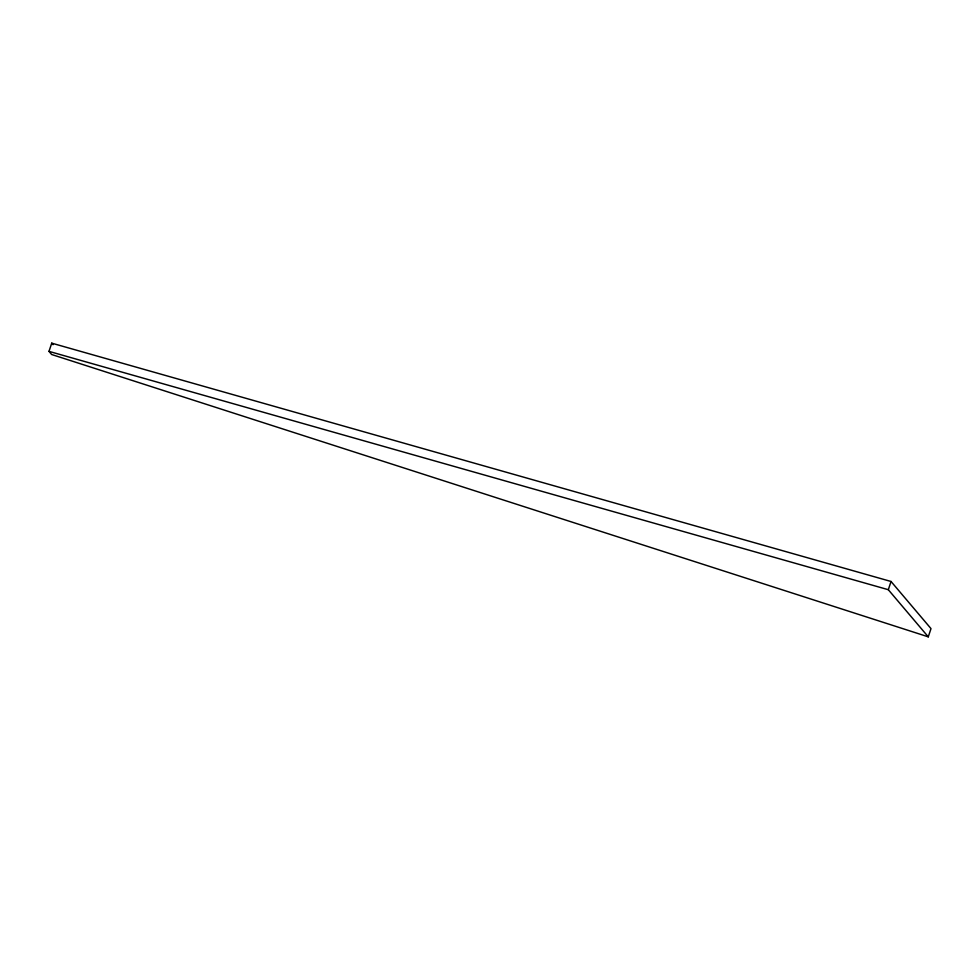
<?xml version="1.0" encoding="UTF-8"?>
<svg xmlns="http://www.w3.org/2000/svg" width="980" height="980" viewBox="0 0 980 980"><rect width="100%" height="100%" fill="white"/><g stroke="black" fill="none" stroke-linecap="round" stroke-linejoin="round"><path stroke-width="1.47" d="M49 351.379L51.732 343.159L891.041 581.483L931 628.621L928.268 636.841L51.646 354.503L49 351.379L888.309 589.703L928.268 636.841M888.309 589.703L891.041 581.483M51.732 343.159L53.055 344.715"/></g></svg>
